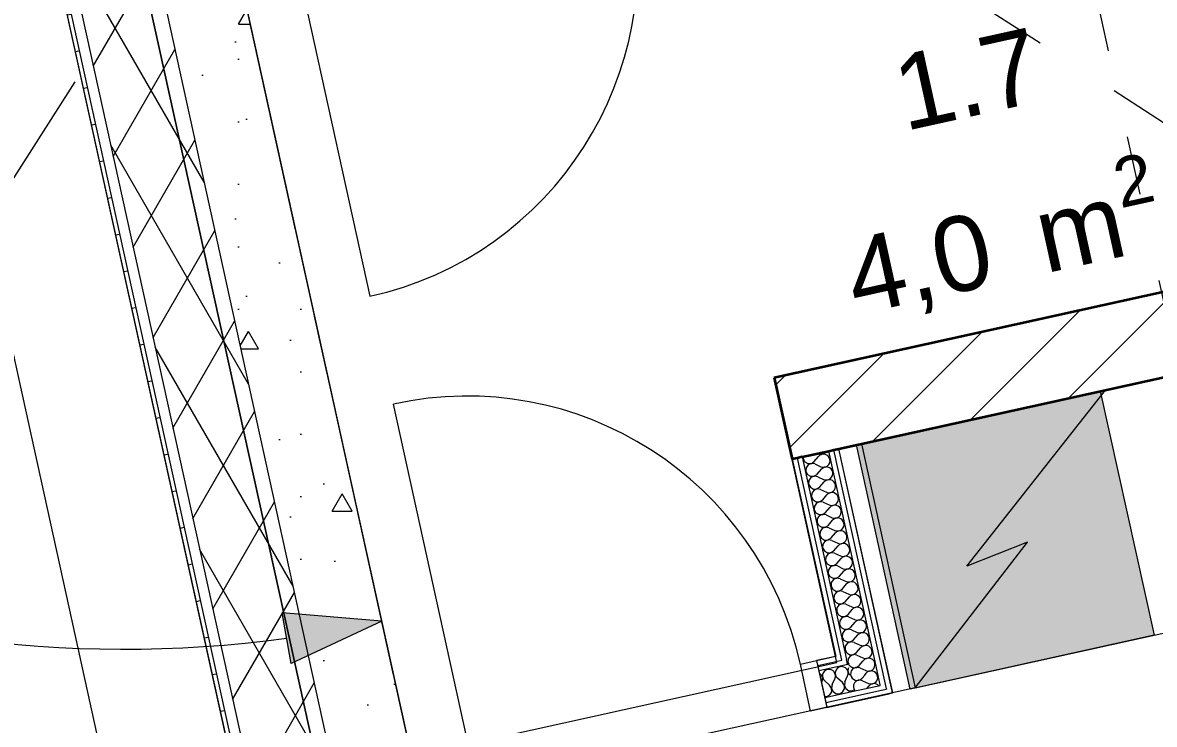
# Model space of a CAD drawing. Header units: millimetres. Extents: x 755110 to 820807, y -116979 to -66610.
# Drawn here: x 770107 to 772826, y -94821 to -93137 of the extents above; entities that cross this region are included whole.
import ezdxf

# ---------------------------------------------------------------- set-up
doc = ezdxf.new("R2010")
doc.units = ezdxf.units.MM
doc.header["$MEASUREMENT"] = 0
doc.linetypes.add('Double Dashed', pattern=[1093.611073, 529.166651, -211.666656, 141.111112, -211.666656])
for name, color, linetype, lineweight in [('New_2D Drafting - General_Pen_No__1', 7, 'Continuous', 13), ('New_2D Drafting - General_Pen_No__19', 255, 'Continuous', 0), ('New_ARCHICAD Doors_Pen_No__1', 7, 'Continuous', 13), ('New_ARCHICAD Zone Stamps_Pen_No__1', 7, 'Continuous', 13), ('New_Dimensioning - General_Pen_No__1', 7, 'Continuous', 13), ('New_INT zoned_Pen_No__19', 255, 'Continuous', 0), ('New_Interior - Furniture _Pen_No__101', 252, 'Continuous', 13), ('New_Structural - Bearing_Pen_No__1', 7, 'Continuous', 13), ('New_Structural - Bearing_Pen_No__101', 252, 'Continuous', 13), ('New_Structural - Bearing_Pen_No__19', 255, 'Continuous', 0), ('New_Structural - Bearing_Pen_No__27', 7, 'Continuous', 35)]:
    doc.layers.add(name, color=color, linetype=linetype, lineweight=lineweight)
doc.layers.add('New_Dimensioning - General', color=7, linetype='Continuous')
doc.layers.add('New_Structural - Bearing', color=7, linetype='Continuous')
doc.layers.add('New_Structural - Bearing_Pen_No__102', color=7, linetype='Continuous', lineweight=13, true_color=0xcccccc)
doc.layers.add('New_Structural - Grid_Pen_No__61', color=7, linetype='Continuous', lineweight=20, true_color=0x6a6a6a)
doc.styles.add('GENERATED_STYLE_1', font='')
doc.styles.get('GENERATED_STYLE_1').set_extended_font_data('Arial')
doc.dimstyles.new('GENERATED_STYLE__1', dxfattribs={"dimtxt": 200, "dimasz": 95, "dimexe": 0.18, "dimexo": 0.0625, "dimgap": 0, "dimtad": 1, "dimdec": 0, "dimzin": 0, "dimdsep": 46, "dimtxsty": 'GENERATED_STYLE_1', "dimblk": 'ARROWHEAD_2', "dimblk1": 'ARROWHEAD_2', "dimblk2": 'ARROWHEAD_2', "dimcen": 0.09, "dimse1": 1, "dimse2": 1, "dimclrd": 7, "dimclre": 7, "dimclrt": 7, "dimadec": 0, "dimazin": 0, "dimtfac": 1, "dimtdec": 4, "dimtmove": 0, "dimatfit": 3, "dimfxl": 0, "dimtolj": 1, "dimtzin": 0, "dimarcsym": 0})
doc.dimstyles.new('GENERATED_STYLE__3', dxfattribs={"dimtxt": 200, "dimasz": 228, "dimexe": 0.18, "dimexo": 40, "dimgap": 0, "dimtad": 1, "dimdec": 0, "dimzin": 0, "dimdsep": 46, "dimtxsty": 'GENERATED_STYLE_1', "dimblk": 'ARROWHEAD_5', "dimblk1": 'ARROWHEAD_5', "dimblk2": 'ARROWHEAD_5', "dimcen": 0.09, "dimclrd": 7, "dimclre": 7, "dimclrt": 7, "dimadec": 0, "dimazin": 0, "dimtfac": 1, "dimtdec": 4, "dimtmove": 0, "dimatfit": 3, "dimfxl": 0, "dimtolj": 1, "dimtzin": 0, "dimarcsym": 0})
pattern_1 = [(45, (0, 0), (-91.923878, 91.923878), [])]

# ---------------------------------------------------------------- blocks, each defined once
blk = doc.blocks.new('*X85')
at = {"layer": 'New_Structural - Bearing_Pen_No__1', "color": 7, "linetype": 'Continuous', "lineweight": 13}
for p, q in [((772123.7, -94710.3), (772130.1, -94702.8)), ((772125, -94716.4), (772139.3, -94722.9)), ((772135.8, -94734.6), (772140.6, -94729))]:
    blk.add_line(p, q, dxfattribs=at)
for centre, start, end in [((772105.1, -94669.5), 216.4753, 258.3647), ((772111.8, -94700.1), 118.7158, 319.2899), ((772118.5, -94730.7), 65.5501, 221.4063), ((772145.8, -94708.6), 245.5501, 314.3101), ((772152.5, -94739.2), 43.4442, 139.2899)]:
    blk.add_arc(centre, 15.7, start, end, dxfattribs=at)
blk = doc.blocks.new('*X86')
at = {"layer": 'New_Structural - Bearing_Pen_No__1', "color": 7, "linetype": 'Continuous', "lineweight": 13}
for p, q in [((772016.2, -94171.3), (772018, -94172.1)), ((772018, -94172.1), (772022.1, -94173.3)), ((772022.6, -94175.3), (772019.3, -94178.2)), ((772022.1, -94173.3), (772026.4, -94173.4)), ((772026.5, -94173.5), (772022.6, -94175.3)), ((772026.4, -94173.4), (772030.6, -94172.2)), ((772030.7, -94172.8), (772026.5, -94173.5)), ((772030.6, -94172.2), (772034.3, -94170)), ((772035, -94173.2), (772030.7, -94172.8)), ((772034.3, -94170), (772037.3, -94166.8)), ((772039, -94174.9), (772035, -94173.2)), ((772037.3, -94166.8), (772037.4, -94166.6)), ((772042.4, -94177.5), (772039, -94174.9)), ((772045, -94181), (772042.4, -94177.5)), ((771982.2, -94178.8), (771981.9, -94183.2)), ((771981.9, -94183.2), (771986, -94190.8)), ((771986, -94190.8), (771993.4, -94195.1)), ((771994.1, -94198.3), (771989.2, -94205.3)), ((771993.4, -94195.1), (772002, -94194.8)), ((772002, -94194.9), (771994.1, -94198.3)), ((772002, -94194.8), (772009.1, -94190.1)), ((772010.5, -94196.2), (772002, -94194.9)), ((772009.1, -94190.1), (772019.3, -94178.2)), ((772010.5, -94196.2), (772024.7, -94202.7)), ((772024.7, -94202.7), (772028.9, -94203.9)), ((772028.9, -94203.9), (772033.2, -94204)), ((772033.2, -94204.1), (772029.3, -94205.9)), ((772033.2, -94204), (772037.4, -94202.8)), ((772037.5, -94203.4), (772033.2, -94204.1)), ((772037.4, -94202.8), (772041.1, -94200.6)), ((772041.8, -94203.8), (772037.5, -94203.4)), ((772041.1, -94200.6), (772044, -94197.4)), ((772045.8, -94205.5), (772041.8, -94203.8)), ((772044, -94197.4), (772046, -94193.6)), ((772046.5, -94185.1), (772045, -94181)), ((772046, -94193.6), (772046.8, -94189.4)), ((772046.8, -94189.4), (772046.5, -94185.1)), ((771989.2, -94205.3), (771988.7, -94213.8)), ((771988.7, -94213.8), (771992.7, -94221.4)), ((771992.7, -94221.4), (772000.1, -94225.7)), ((772000.9, -94228.9), (771995.9, -94235.9)), ((772000.1, -94225.7), (772008.7, -94225.4)), ((772008.7, -94225.5), (772000.9, -94228.9)), ((772008.7, -94225.4), (772015.8, -94220.7)), ((772017.2, -94226.8), (772008.7, -94225.5)), ((772015.8, -94220.7), (772026.1, -94208.8)), ((772017.2, -94226.8), (772031.5, -94233.3)), ((772029.3, -94205.9), (772026.1, -94208.8)), ((772044.1, -94233.4), (772047.8, -94231.2)), ((772049.2, -94208.1), (772045.8, -94205.5)), ((772047.8, -94231.2), (772050.7, -94228)), ((772051.7, -94211.6), (772049.2, -94208.1)), ((772050.7, -94228), (772052.7, -94224.2)), ((772053.2, -94215.7), (772051.7, -94211.6)), ((772052.7, -94224.2), (772053.6, -94220)), ((772053.6, -94220), (772053.2, -94215.7)), ((771995.9, -94235.9), (771995.4, -94244.4)), ((771995.4, -94244.4), (771999.5, -94252)), ((771999.5, -94252), (772006.9, -94256.3)), ((772007.6, -94259.5), (772002.7, -94266.5)), ((772006.9, -94256.3), (772015.4, -94256)), ((772015.5, -94256.1), (772007.6, -94259.5)), ((772015.4, -94256), (772022.6, -94251.3)), ((772023.9, -94257.4), (772015.5, -94256.1)), ((772022.6, -94251.3), (772032.8, -94239.4)), ((772023.9, -94257.4), (772038.2, -94263.9)), ((772031.5, -94233.3), (772035.6, -94234.5)), ((772036, -94236.5), (772032.8, -94239.4)), ((772035.6, -94234.5), (772039.9, -94234.6)), ((772039.9, -94234.7), (772036, -94236.5)), ((772039.9, -94234.6), (772044.1, -94233.4)), ((772044.2, -94234), (772039.9, -94234.7)), ((772048.5, -94234.4), (772044.2, -94234)), ((772052.5, -94236.1), (772048.5, -94234.4)), ((772055.9, -94238.7), (772052.5, -94236.1)), ((772054.5, -94261.8), (772057.5, -94258.6)), ((772058.5, -94242.2), (772055.9, -94238.7)), ((772057.5, -94258.6), (772059.5, -94254.8)), ((772060, -94246.3), (772058.5, -94242.2)), ((772059.5, -94254.8), (772060.3, -94250.6)), ((772060.3, -94250.6), (772060, -94246.3)), ((772002.7, -94266.5), (772002.1, -94275)), ((772002.1, -94275), (772006.2, -94282.6)), ((772006.2, -94282.6), (772013.6, -94286.9)), ((772013.6, -94286.9), (772022.2, -94286.6)), ((772022.2, -94286.7), (772014.3, -94290.1)), ((772022.2, -94286.6), (772029.3, -94281.9)), ((772030.7, -94288), (772022.2, -94286.7)), ((772029.3, -94281.9), (772039.5, -94270)), ((772038.2, -94263.9), (772042.3, -94265.1)), ((772042.8, -94267.1), (772039.5, -94270)), ((772042.3, -94265.1), (772046.7, -94265.2)), ((772046.7, -94265.3), (772042.8, -94267.1)), ((772046.7, -94265.2), (772050.8, -94264)), ((772050.9, -94264.6), (772046.7, -94265.3)), ((772050.8, -94264), (772054.5, -94261.8)), ((772055.2, -94265), (772050.9, -94264.6)), ((772059.3, -94266.7), (772055.2, -94265)), ((772062.7, -94269.3), (772059.3, -94266.7)), ((772065.2, -94272.8), (772062.7, -94269.3)), ((772064.2, -94289.2), (772066.2, -94285.4)), ((772066.7, -94276.9), (772065.2, -94272.8)), ((772066.2, -94285.4), (772067.1, -94281.2)), ((772067.1, -94281.2), (772066.7, -94276.9)), ((772009.4, -94297.1), (772008.9, -94305.6)), ((772008.9, -94305.6), (772012.9, -94313.2)), ((772014.3, -94290.1), (772009.4, -94297.1)), ((772012.9, -94313.2), (772020.4, -94317.5)), ((772028.9, -94317.2), (772036.1, -94312.5)), ((772030.7, -94288), (772044.9, -94294.5)), ((772036.1, -94312.5), (772046.3, -94300.6)), ((772044.9, -94294.5), (772049.1, -94295.7)), ((772049.5, -94297.7), (772046.3, -94300.6)), ((772049.1, -94295.7), (772053.4, -94295.8)), ((772053.4, -94295.9), (772049.5, -94297.7)), ((772053.4, -94295.8), (772057.6, -94294.6)), ((772057.7, -94295.2), (772053.4, -94295.9)), ((772057.6, -94294.6), (772061.3, -94292.4)), ((772062, -94295.6), (772057.7, -94295.2)), ((772061.3, -94292.4), (772064.2, -94289.2)), ((772066, -94297.3), (772062, -94295.6)), ((772069.4, -94299.9), (772066, -94297.3)), ((772072, -94303.4), (772069.4, -94299.9)), ((772073.5, -94307.5), (772072, -94303.4)), ((772072.9, -94316), (772073.8, -94311.8)), ((772073.8, -94311.8), (772073.5, -94307.5)), ((772016.1, -94327.7), (772015.6, -94336.2)), ((772015.6, -94336.2), (772019.7, -94343.8)), ((772021.1, -94320.7), (772016.1, -94327.7)), ((772020.4, -94317.5), (772028.9, -94317.2)), ((772028.9, -94317.3), (772021.1, -94320.7)), ((772037.4, -94318.6), (772028.9, -94317.3)), ((772037.4, -94318.6), (772051.7, -94325.1)), ((772042.8, -94343.1), (772053, -94331.2)), ((772051.7, -94325.1), (772055.8, -94326.3)), ((772056.3, -94328.3), (772053, -94331.2)), ((772055.8, -94326.3), (772060.1, -94326.4)), ((772060.2, -94326.5), (772056.3, -94328.3)), ((772060.1, -94326.4), (772064.3, -94325.2)), ((772064.4, -94325.8), (772060.2, -94326.5)), ((772064.3, -94325.2), (772068, -94323)), ((772068.7, -94326.2), (772064.4, -94325.8)), ((772068, -94323), (772071, -94319.8)), ((772072.7, -94327.9), (772068.7, -94326.2)), ((772071, -94319.8), (772072.9, -94316)), ((772076.1, -94330.5), (772072.7, -94327.9)), ((772078.7, -94334), (772076.1, -94330.5)), ((772080.2, -94338.1), (772078.7, -94334)), ((772080.5, -94342.4), (772080.2, -94338.1)), ((772019.7, -94343.8), (772027.1, -94348.1)), ((772022.9, -94358.3), (772022.4, -94366.8)), ((772022.4, -94366.8), (772026.4, -94374.4)), ((772027.8, -94351.3), (772022.9, -94358.3)), ((772027.1, -94348.1), (772035.7, -94347.8)), ((772035.7, -94347.9), (772027.8, -94351.3)), ((772035.7, -94347.8), (772042.8, -94343.1)), ((772044.2, -94349.2), (772035.7, -94347.9)), ((772044.2, -94349.2), (772058.4, -94355.7)), ((772049.5, -94373.7), (772059.8, -94361.8)), ((772058.4, -94355.7), (772062.6, -94356.9)), ((772063, -94358.9), (772059.8, -94361.8)), ((772062.6, -94356.9), (772066.9, -94357)), ((772066.9, -94357.1), (772063, -94358.9)), ((772066.9, -94357), (772071, -94355.8)), ((772071.2, -94356.4), (772066.9, -94357.1)), ((772071, -94355.8), (772074.8, -94353.6)), ((772075.5, -94356.8), (772071.2, -94356.4)), ((772074.8, -94353.6), (772077.7, -94350.4)), ((772079.5, -94358.5), (772075.5, -94356.8)), ((772077.7, -94350.4), (772079.7, -94346.6)), ((772082.9, -94361.1), (772079.5, -94358.5)), ((772079.7, -94346.6), (772080.5, -94342.4)), ((772085.4, -94364.6), (772082.9, -94361.1)), ((772086.9, -94368.7), (772085.4, -94364.6)), ((772026.4, -94374.4), (772033.8, -94378.7)), ((772029.6, -94388.9), (772029.1, -94397.4)), ((772034.5, -94381.9), (772029.6, -94388.9)), ((772033.8, -94378.7), (772042.4, -94378.4)), ((772042.4, -94378.5), (772034.5, -94381.9)), ((772042.4, -94378.4), (772049.5, -94373.7)), ((772050.9, -94379.8), (772042.4, -94378.5)), ((772050.9, -94379.8), (772065.2, -94386.3)), ((772056.3, -94404.3), (772066.5, -94392.4)), ((772065.2, -94386.3), (772069.3, -94387.5)), ((772069.7, -94389.5), (772066.5, -94392.4)), ((772069.3, -94387.5), (772073.6, -94387.6)), ((772073.6, -94387.7), (772069.7, -94389.5)), ((772073.6, -94387.6), (772077.8, -94386.4)), ((772077.9, -94387), (772073.6, -94387.7)), ((772077.8, -94386.4), (772081.5, -94384.2)), ((772082.2, -94387.4), (772077.9, -94387)), ((772081.5, -94384.2), (772084.4, -94381)), ((772086.2, -94389.1), (772082.2, -94387.4)), ((772084.4, -94381), (772086.4, -94377.2)), ((772089.6, -94391.7), (772086.2, -94389.1)), ((772086.4, -94377.2), (772087.3, -94373)), ((772087.3, -94373), (772086.9, -94368.7)), ((772092.2, -94395.2), (772089.6, -94391.7)), ((772093.7, -94399.3), (772092.2, -94395.2)), ((772029.1, -94397.4), (772033.2, -94405)), ((772033.2, -94405), (772040.6, -94409.3)), ((772036.4, -94419.5), (772035.8, -94428)), ((772041.3, -94412.5), (772036.4, -94419.5)), ((772040.6, -94409.3), (772049.1, -94409)), ((772049.2, -94409.1), (772041.3, -94412.5)), ((772049.1, -94409), (772056.3, -94404.3)), ((772057.6, -94410.4), (772049.2, -94409.1)), ((772057.6, -94410.4), (772071.9, -94416.9)), ((772071.9, -94416.9), (772076, -94418.1)), ((772076.5, -94420.1), (772073.2, -94423)), ((772076, -94418.1), (772080.4, -94418.2)), ((772080.4, -94418.3), (772076.5, -94420.1)), ((772080.4, -94418.2), (772084.5, -94417)), ((772084.6, -94417.6), (772080.4, -94418.3)), ((772084.5, -94417), (772088.2, -94414.8)), ((772088.9, -94418), (772084.6, -94417.6)), ((772088.2, -94414.8), (772091.2, -94411.6)), ((772092.9, -94419.7), (772088.9, -94418)), ((772091.2, -94411.6), (772093.2, -94407.8)), ((772096.4, -94422.3), (772092.9, -94419.7)), ((772093.2, -94407.8), (772094, -94403.6)), ((772094, -94403.6), (772093.7, -94399.3)), ((772098.9, -94425.8), (772096.4, -94422.3)), ((772035.8, -94428), (772039.9, -94435.6)), ((772039.9, -94435.6), (772047.3, -94439.9)), ((772048, -94443.1), (772043.1, -94450.1)), ((772047.3, -94439.9), (772055.9, -94439.6)), ((772055.9, -94439.7), (772048, -94443.1)), ((772055.9, -94439.6), (772063, -94434.9)), ((772064.4, -94441), (772055.9, -94439.7)), ((772063, -94434.9), (772073.2, -94423)), ((772064.4, -94441), (772078.6, -94447.5)), ((772078.6, -94447.5), (772082.8, -94448.7)), ((772082.8, -94448.7), (772087.1, -94448.8)), ((772087.1, -94448.9), (772083.2, -94450.7)), ((772087.1, -94448.8), (772091.3, -94447.6)), ((772091.4, -94448.2), (772087.1, -94448.9)), ((772091.3, -94447.6), (772095, -94445.4)), ((772095.7, -94448.6), (772091.4, -94448.2)), ((772095, -94445.4), (772097.9, -94442.2)), ((772099.7, -94450.3), (772095.7, -94448.6)), ((772097.9, -94442.2), (772099.9, -94438.4)), ((772100.4, -94429.9), (772098.9, -94425.8)), ((772099.9, -94438.4), (772100.8, -94434.2)), ((772100.8, -94434.2), (772100.4, -94429.9)), ((772043.1, -94450.1), (772042.6, -94458.6)), ((772042.6, -94458.6), (772046.6, -94466.2)), ((772046.6, -94466.2), (772054.1, -94470.5)), ((772054.8, -94473.7), (772049.8, -94480.7)), ((772054.1, -94470.5), (772062.6, -94470.2)), ((772062.6, -94470.3), (772054.8, -94473.7)), ((772062.6, -94470.2), (772069.8, -94465.5)), ((772071.1, -94471.6), (772062.6, -94470.3)), ((772069.8, -94465.5), (772080, -94453.6)), ((772071.1, -94471.6), (772085.4, -94478.1)), ((772083.2, -94450.7), (772080, -94453.6)), ((772098, -94478.2), (772101.7, -94476)), ((772103.1, -94452.9), (772099.7, -94450.3)), ((772101.7, -94476), (772104.7, -94472.8)), ((772105.6, -94456.4), (772103.1, -94452.9)), ((772104.7, -94472.8), (772106.6, -94469)), ((772107.2, -94460.5), (772105.6, -94456.4)), ((772106.6, -94469), (772107.5, -94464.8)), ((772107.5, -94464.8), (772107.2, -94460.5)), ((772049.8, -94480.7), (772049.3, -94489.2)), ((772049.3, -94489.2), (772053.4, -94496.8)), ((772053.4, -94496.8), (772060.8, -94501.1)), ((772061.5, -94504.3), (772056.6, -94511.3)), ((772060.8, -94501.1), (772069.4, -94500.8)), ((772069.4, -94500.9), (772061.5, -94504.3)), ((772069.4, -94500.8), (772076.5, -94496.1)), ((772077.8, -94502.2), (772069.4, -94500.9)), ((772076.5, -94496.1), (772086.7, -94484.2)), ((772077.8, -94502.2), (772092.1, -94508.7)), ((772085.4, -94478.1), (772089.5, -94479.3)), ((772090, -94481.3), (772086.7, -94484.2)), ((772089.5, -94479.3), (772093.8, -94479.4)), ((772093.9, -94479.5), (772090, -94481.3)), ((772093.8, -94479.4), (772098, -94478.2)), ((772098.1, -94478.8), (772093.9, -94479.5)), ((772102.4, -94479.2), (772098.1, -94478.8)), ((772106.4, -94480.9), (772102.4, -94479.2)), ((772109.8, -94483.5), (772106.4, -94480.9)), ((772108.4, -94506.6), (772111.4, -94503.4)), ((772112.4, -94487), (772109.8, -94483.5)), ((772111.4, -94503.4), (772113.4, -94499.6)), ((772113.9, -94491.1), (772112.4, -94487)), ((772113.4, -94499.6), (772114.2, -94495.4)), ((772114.2, -94495.4), (772113.9, -94491.1)), ((772056.6, -94511.3), (772056.1, -94519.8)), ((772056.1, -94519.8), (772060.1, -94527.4)), ((772060.1, -94527.4), (772067.5, -94531.7)), ((772067.5, -94531.7), (772076.1, -94531.4)), ((772076.1, -94531.4), (772083.2, -94526.7)), ((772083.2, -94526.7), (772093.5, -94514.8)), ((772092.1, -94508.7), (772096.3, -94509.9)), ((772096.7, -94511.9), (772093.5, -94514.8)), ((772096.3, -94509.9), (772100.6, -94510)), ((772100.6, -94510.1), (772096.7, -94511.9)), ((772100.6, -94510), (772104.7, -94508.8)), ((772104.9, -94509.4), (772100.6, -94510.1)), ((772104.7, -94508.8), (772108.4, -94506.6)), ((772109.2, -94509.8), (772104.9, -94509.4)), ((772113.2, -94511.5), (772109.2, -94509.8)), ((772116.6, -94514.1), (772113.2, -94511.5)), ((772119.1, -94517.6), (772116.6, -94514.1)), ((772118.1, -94534), (772120.1, -94530.2)), ((772120.6, -94521.7), (772119.1, -94517.6)), ((772120.1, -94530.2), (772121, -94526)), ((772121, -94526), (772120.6, -94521.7)), ((772063.3, -94541.9), (772062.8, -94550.4)), ((772062.8, -94550.4), (772066.9, -94558)), ((772068.2, -94534.9), (772063.3, -94541.9)), ((772066.9, -94558), (772074.3, -94562.3)), ((772076.1, -94531.5), (772068.2, -94534.9)), ((772084.6, -94532.8), (772076.1, -94531.5)), ((772082.8, -94562), (772090, -94557.3)), ((772084.6, -94532.8), (772098.8, -94539.3)), ((772090, -94557.3), (772100.2, -94545.4)), ((772098.8, -94539.3), (772103, -94540.5)), ((772103.4, -94542.5), (772100.2, -94545.4)), ((772103, -94540.5), (772107.3, -94540.6)), ((772107.3, -94540.7), (772103.4, -94542.5)), ((772107.3, -94540.6), (772111.5, -94539.4)), ((772111.6, -94540), (772107.3, -94540.7)), ((772111.5, -94539.4), (772115.2, -94537.2)), ((772115.9, -94540.4), (772111.6, -94540)), ((772115.2, -94537.2), (772118.1, -94534)), ((772119.9, -94542.1), (772115.9, -94540.4)), ((772123.3, -94544.7), (772119.9, -94542.1)), ((772125.9, -94548.2), (772123.3, -94544.7)), ((772127.4, -94552.3), (772125.9, -94548.2)), ((772126.9, -94560.8), (772127.7, -94556.6)), ((772127.7, -94556.6), (772127.4, -94552.3)), ((772070.1, -94572.5), (772069.5, -94581)), ((772069.5, -94581), (772073.6, -94588.6)), ((772075, -94565.5), (772070.1, -94572.5)), ((772074.3, -94562.3), (772082.8, -94562)), ((772082.9, -94562.1), (772075, -94565.5)), ((772091.3, -94563.4), (772082.9, -94562.1)), ((772091.3, -94563.4), (772105.6, -94569.9)), ((772096.7, -94587.9), (772106.9, -94576)), ((772105.6, -94569.9), (772109.7, -94571.1)), ((772110.2, -94573.1), (772106.9, -94576)), ((772109.7, -94571.1), (772114.1, -94571.2)), ((772114.1, -94571.3), (772110.2, -94573.1)), ((772114.1, -94571.2), (772118.2, -94570)), ((772118.3, -94570.6), (772114.1, -94571.3)), ((772118.2, -94570), (772121.9, -94567.8)), ((772122.6, -94571), (772118.3, -94570.6)), ((772121.9, -94567.8), (772124.9, -94564.6)), ((772126.6, -94572.7), (772122.6, -94571)), ((772124.9, -94564.6), (772126.9, -94560.8)), ((772130.1, -94575.3), (772126.6, -94572.7)), ((772132.6, -94578.8), (772130.1, -94575.3)), ((772134.1, -94582.9), (772132.6, -94578.8)), ((772134.4, -94587.2), (772134.1, -94582.9)), ((772073.6, -94588.6), (772081, -94592.9)), ((772076.8, -94603.1), (772076.3, -94611.6)), ((772076.3, -94611.6), (772080.3, -94619.2)), ((772081.7, -94596.1), (772076.8, -94603.1)), ((772081, -94592.9), (772089.6, -94592.6)), ((772089.6, -94592.7), (772081.7, -94596.1)), ((772089.6, -94592.6), (772096.7, -94587.9)), ((772098.1, -94594), (772089.6, -94592.7)), ((772098.1, -94594), (772112.3, -94600.5)), ((772103.5, -94618.5), (772113.7, -94606.6)), ((772112.3, -94600.5), (772116.5, -94601.7)), ((772116.9, -94603.7), (772113.7, -94606.6)), ((772116.5, -94601.7), (772120.8, -94601.8)), ((772120.8, -94601.9), (772116.9, -94603.7)), ((772120.8, -94601.8), (772125, -94600.6)), ((772125.1, -94601.2), (772120.8, -94601.9)), ((772125, -94600.6), (772128.7, -94598.4)), ((772129.4, -94601.6), (772125.1, -94601.2)), ((772128.7, -94598.4), (772131.6, -94595.2)), ((772133.4, -94603.3), (772129.4, -94601.6)), ((772131.6, -94595.2), (772133.6, -94591.4)), ((772136.8, -94605.9), (772133.4, -94603.3)), ((772133.6, -94591.4), (772134.4, -94587.2)), ((772139.3, -94609.4), (772136.8, -94605.9)), ((772140.8, -94613.5), (772139.3, -94609.4)), ((772080.3, -94619.2), (772087.7, -94623.5)), ((772083.5, -94633.7), (772083, -94642.2)), ((772088.5, -94626.7), (772083.5, -94633.7)), ((772087.7, -94623.5), (772096.3, -94623.2)), ((772096.3, -94623.3), (772088.5, -94626.7)), ((772096.3, -94623.2), (772103.5, -94618.5)), ((772104.8, -94624.6), (772096.3, -94623.3)), ((772104.8, -94624.6), (772119.1, -94631.1)), ((772110.2, -94649.1), (772120.4, -94637.2)), ((772119.1, -94631.1), (772123.2, -94632.3)), ((772123.7, -94634.3), (772120.4, -94637.2)), ((772123.2, -94632.3), (772127.5, -94632.4)), ((772127.6, -94632.5), (772123.7, -94634.3)), ((772127.5, -94632.4), (772131.7, -94631.2)), ((772131.8, -94631.8), (772127.6, -94632.5)), ((772131.7, -94631.2), (772135.4, -94629)), ((772136.1, -94632.2), (772131.8, -94631.8)), ((772135.4, -94629), (772138.4, -94625.8)), ((772140.1, -94633.9), (772136.1, -94632.2)), ((772138.4, -94625.8), (772140.3, -94622)), ((772143.5, -94636.5), (772140.1, -94633.9)), ((772140.3, -94622), (772141.2, -94617.8)), ((772141.2, -94617.8), (772140.8, -94613.5)), ((772146.1, -94640), (772143.5, -94636.5)), ((772147.6, -94644.1), (772146.1, -94640)), ((772083, -94642.2), (772087.1, -94649.8)), ((772087.1, -94649.8), (772094.5, -94654.1)), ((772090.3, -94664.3), (772089.8, -94672.8)), ((772095.2, -94657.3), (772090.3, -94664.3)), ((772094.5, -94654.1), (772103, -94653.8)), ((772103.1, -94653.9), (772095.2, -94657.3)), ((772103, -94653.8), (772110.2, -94649.1)), ((772111.5, -94655.2), (772103.1, -94653.9)), ((772111.5, -94655.2), (772125.8, -94661.7)), ((772125.8, -94661.7), (772129.9, -94662.9)), ((772130.4, -94664.9), (772127.2, -94667.8)), ((772129.9, -94662.9), (772134.3, -94663)), ((772134.3, -94663.1), (772130.4, -94664.9)), ((772134.3, -94663), (772138.4, -94661.8)), ((772138.6, -94662.4), (772134.3, -94663.1)), ((772138.4, -94661.8), (772142.1, -94659.6)), ((772142.9, -94662.8), (772138.6, -94662.4)), ((772142.1, -94659.6), (772145.1, -94656.4)), ((772146.9, -94664.5), (772142.9, -94662.8)), ((772145.1, -94656.4), (772147.1, -94652.6)), ((772147.2, -94664.7), (772146.9, -94664.5)), ((772147.1, -94652.6), (772147.9, -94648.4)), ((772147.9, -94648.4), (772147.6, -94644.1)), ((772089.8, -94672.8), (772092, -94676.9)), ((772125.7, -94669.5), (772127.2, -94667.8))]:
    blk.add_line(p, q, dxfattribs=at)
blk = doc.blocks.new('*X87')
at = {"layer": 'New_Structural - Bearing_Pen_No__1', "color": 7, "linetype": 'Continuous', "lineweight": 13}
for p, q in [((772116.9, -94679.7), (772125.7, -94669.5)), ((772118.3, -94685.8), (772132.5, -94692.3)), ((772130.1, -94702.8), (772133.9, -94698.4))]:
    blk.add_line(p, q, dxfattribs=at)
for centre, start, end in [((772139, -94678), 12.42, 58.096), ((772105.1, -94669.5), 208.955, 216.4753), ((772105.1, -94669.5), 258.3647, 319.2899), ((772111.8, -94700.1), 65.5501, 118.7158), ((772139, -94678), 245.5501, 12.42), ((772145.8, -94708.6), 12.42, 139.2899), ((772145.8, -94708.6), 314.3101, 12.42)]:
    blk.add_arc(centre, 15.7, start, end, dxfattribs=at)
blk = doc.blocks.new('*X89')
at = {"layer": 'New_Structural - Bearing_Pen_No__1', "color": 7, "linetype": 'Continuous', "lineweight": 13}
for p, q in [((772033.3, -94693.8), (772030.6, -94697.2)), ((772036.8, -94691.3), (772033.3, -94693.8)), ((772040.8, -94689.8), (772036.8, -94691.3)), ((772045.1, -94689.4), (772040.8, -94689.8)), ((772049.4, -94690.3), (772045.1, -94689.4)), ((772053.2, -94692.3), (772049.4, -94690.3)), ((772056.4, -94695.2), (772053.2, -94692.3)), ((772059.6, -94694.5), (772059.1, -94698.8)), ((772061.2, -94690.5), (772059.6, -94694.5)), ((772063.9, -94687.1), (772061.2, -94690.5)), ((772067.4, -94684.5), (772063.9, -94687.1)), ((772071.4, -94683), (772067.4, -94684.5)), ((772075.7, -94682.7), (772071.4, -94683)), ((772080, -94683.6), (772075.7, -94682.7)), ((772083.8, -94685.5), (772080, -94683.6)), ((772087, -94688.5), (772083.8, -94685.5)), ((772089.2, -94692.2), (772087, -94688.5)), ((772090.3, -94696.4), (772089.2, -94692.2)), ((772090.2, -94687.8), (772089.7, -94692.1)), ((772089.7, -94692.1), (772090.5, -94696.3)), ((772091, -94685.8), (772090.2, -94687.8)), ((772022.6, -94699), (772021.2, -94698.3)), ((772025.8, -94702), (772022.6, -94699)), ((772028, -94705.7), (772025.8, -94702)), ((772026.3, -94721.6), (772027.9, -94718.3)), ((772027.9, -94718.3), (772029.1, -94714.2)), ((772029.1, -94709.8), (772028, -94705.7)), ((772029, -94701.3), (772028.5, -94705.5)), ((772028.5, -94705.5), (772029.3, -94709.8)), ((772030.6, -94697.2), (772029, -94701.3)), ((772029.1, -94714.2), (772029.1, -94709.8)), ((772029.3, -94709.8), (772031.1, -94713.7)), ((772031.1, -94713.7), (772034, -94717)), ((772045.8, -94727.2), (772034, -94717)), ((772052, -94725.8), (772058.5, -94711.6)), ((772058.6, -94698.9), (772056.4, -94695.2)), ((772058.5, -94711.6), (772059.7, -94707.4)), ((772059.7, -94703.1), (772058.6, -94698.9)), ((772059.1, -94698.8), (772059.9, -94703.1)), ((772059.7, -94707.4), (772059.7, -94703.1)), ((772059.9, -94703.1), (772061.7, -94707)), ((772061.7, -94707), (772064.6, -94710.2)), ((772076.4, -94720.4), (772064.6, -94710.2)), ((772081.2, -94727.6), (772076.4, -94720.4)), ((772082.6, -94719.1), (772081.3, -94727.6)), ((772082.6, -94719.1), (772089.1, -94704.8)), ((772089.1, -94704.8), (772090.3, -94700.7)), ((772090.3, -94700.7), (772090.3, -94696.4)), ((772090.5, -94696.3), (772092.3, -94700.2)), ((772092.3, -94700.2), (772094.8, -94703.1)), ((772050.6, -94734.3), (772045.8, -94727.2)), ((772046.5, -94750.3), (772050.8, -94742.9)), ((772050.8, -94742.9), (772050.6, -94734.3)), ((772052, -94725.8), (772050.7, -94734.3)), ((772050.7, -94734.3), (772054.1, -94742.2)), ((772054.1, -94742.2), (772061.1, -94747.1)), ((772061.1, -94747.1), (772069.6, -94747.6)), ((772069.6, -94747.6), (772077.1, -94743.6)), ((772077.1, -94743.6), (772081.4, -94736.1)), ((772081.4, -94736.1), (772081.2, -94727.6)), ((772081.3, -94727.6), (772084.7, -94735.4)), ((772084.7, -94735.4), (772091.7, -94740.4)), ((772091.7, -94740.4), (772100.2, -94740.9)), ((772100.2, -94740.9), (772102.8, -94739.5)), ((772033.5, -94754), (772039, -94754.3)), ((772039, -94754.3), (772046.5, -94750.3))]:
    blk.add_line(p, q, dxfattribs=at)
blk = doc.blocks.new('*D153')
at = {"layer": 'New_Dimensioning - General_Pen_No__1', "color": 7, "linetype": 'Continuous', "lineweight": 13}
for p, q in [((780487.2, -98283.9), (783351.9, -93825)), ((780454.2, -98219.7), (780520.3, -98348)), ((780566.1, -98334.5), (780408.4, -98233.2)), ((780228.9, -98686), (780487.2, -98283.9)), ((780307.7, -98736.7), (780150, -98635.4)), ((780195.8, -98621.9), (780261.9, -98750.2)), ((780195.8, -98737.5), (780228.9, -98686))]:
    blk.add_line(p, q, dxfattribs=at)
at = {"layer": 'New_Dimensioning - General_Pen_No__1', "color": 7, "lineweight": 13, "insert": (779929.6, -99077.9), "char_height": 200, "attachment_point": 7, "rotation": 57.2802, "style": 'GENERATED_STYLE_1'}
blk.add_mtext('\\A1;{\\pql;\\fArial|b0|i0|c0|p34;478}', dxfattribs=at)
blk = doc.blocks.new('ARROWHEAD_2')
at = {"color": 0, "linetype": 'Continuous', "lineweight": 0}
for p, q in [((-0.378, -0.655), (0.378, 0.655)), ((0, 0), (-1, 0))]:
    blk.add_line(p, q, dxfattribs=at)
blk = doc.blocks.new('*D154')
at = {"layer": 'New_Dimensioning - General_Pen_No__1', "color": 7, "linetype": 'Continuous', "lineweight": 13}
for p, q in [((783318.8, -93760.9), (783385, -93889.2)), ((780487.2, -98283.9), (783351.9, -93825)), ((780454.2, -98219.7), (780520.3, -98348))]:
    blk.add_line(p, q, dxfattribs=at)
at = {"layer": 'New_Dimensioning - General_Pen_No__1', "color": 7, "lineweight": 13, "char_height": 200, "attachment_point": 7, "rotation": 57.2802, "style": 'GENERATED_STYLE_1'}
for s, insert in [('\\A1;{\\pql;\\fArial|b0|i0|c0|p34;478}', (783052.6, -94216.9)), ('\\A1;{\\pql;\\fArial|b0|i0|c0|p34;5\xa0300}', (781701.1, -96320.5))]:
    blk.add_mtext(s, dxfattribs=dict(at, insert=insert))
blk = doc.blocks.new('*D155')
at = {"layer": 'New_Dimensioning - General_Pen_No__1', "color": 7, "linetype": 'Continuous', "lineweight": 13}
for p, q in [((783643.4, -93487.1), (783577.2, -93358.8)), ((783689.2, -93473.6), (783531.4, -93372.2)), ((783610.3, -93422.9), (783643.3, -93371.5)), ((783351.9, -93825), (783610.3, -93422.9)), ((783318.8, -93760.9), (783385, -93889.2)), ((783430.8, -93875.7), (783273, -93774.4)), ((780487.2, -98283.9), (783351.9, -93825))]:
    blk.add_line(p, q, dxfattribs=at)
blk = doc.blocks.new('*D188')
at = {"layer": 'New_Dimensioning - General_Pen_No__1', "color": 7, "linetype": 'Continuous', "lineweight": 13}
for p, q in [((764058.4, -96383.5), (764196, -96427.1)), ((764152, -96517.6), (764127.2, -96405.3)), ((764243.5, -96497.4), (764060.4, -96537.8)), ((764083.2, -96495.8), (764220.8, -96539.4)), ((766261.9, -106098), (764152, -96517.6))]:
    blk.add_line(p, q, dxfattribs=at)
blk = doc.blocks.new('*D189')
at = {"layer": 'New_Dimensioning - General_Pen_No__1', "color": 7, "linetype": 'Continuous', "lineweight": 13}
for p, q in [((763648.7, -94523.1), (763786.3, -94566.7)), ((764127.2, -96405.3), (763717.5, -94544.9)), ((764218.8, -96385.1), (764035.7, -96425.4)), ((764058.4, -96383.5), (764196, -96427.1)), ((764152, -96517.6), (764127.2, -96405.3))]:
    blk.add_line(p, q, dxfattribs=at)
at = {"layer": 'New_Dimensioning - General_Pen_No__1', "color": 7, "lineweight": 13, "insert": (763956.9, -95817.6), "char_height": 200, "attachment_point": 7, "rotation": 102.42, "style": 'GENERATED_STYLE_1'}
blk.add_mtext('\\A1;{\\pql;\\fArial|b0|i0|c0|p34;1\xa0905}', dxfattribs=at)
blk = doc.blocks.new('*D190')
at = {"layer": 'New_Dimensioning - General_Pen_No__1', "color": 7, "linetype": 'Continuous', "lineweight": 13}
for p, q in [((763692.8, -94432.6), (763679.6, -94372.9)), ((763784.3, -94412.4), (763601.2, -94452.7)), ((763761.6, -94454.4), (763624, -94410.8)), ((763717.5, -94544.9), (763692.8, -94432.6)), ((763809.1, -94524.7), (763626, -94565)), ((763648.7, -94523.1), (763786.3, -94566.7)), ((764127.2, -96405.3), (763717.5, -94544.9))]:
    blk.add_line(p, q, dxfattribs=at)
at = {"layer": 'New_Dimensioning - General_Pen_No__1', "color": 7, "lineweight": 13, "insert": (763646, -94405.9), "char_height": 200, "attachment_point": 7, "rotation": 102.42, "style": 'GENERATED_STYLE_1'}
blk.add_mtext('\\A1;{\\pql;\\fArial|b0|i0|c0|p34;115}', dxfattribs=at)
blk = doc.blocks.new('*D203')
at = {"layer": 'New_Dimensioning - General_Pen_No__1', "color": 7, "linetype": 'Continuous', "lineweight": 13}
for p, q in [((762448.9, -94363.8), (762435.7, -94304.1)), ((762540.4, -94343.6), (762357.3, -94384)), ((762517.7, -94385.6), (762380.1, -94342)), ((765181.4, -106771.2), (762448.9, -94363.8)), ((765272.9, -106751), (765089.8, -106791.3)), ((765112.6, -106749.4), (765250.2, -106793)), ((766481.1, -112672.7), (765181.4, -106771.2))]:
    blk.add_line(p, q, dxfattribs=at)
at = {"layer": 'New_Dimensioning - General_Pen_No__1', "color": 7, "lineweight": 13, "insert": (763865.9, -100984.1), "char_height": 200, "attachment_point": 7, "rotation": 102.42, "style": 'GENERATED_STYLE_1'}
blk.add_mtext('\\A1;{\\pql;\\fArial|b0|i0|c0|p34;12\xa0705}', dxfattribs=at)
blk = doc.blocks.new('*D206')
at = {"layer": 'New_Dimensioning - General_Pen_No__1', "color": 7, "linetype": 'Continuous', "lineweight": 13}
for p, q in [((769504.8, -94043.5), (768039.2, -93101.9)), ((769555.5, -93964.6), (769454.1, -94122.3)), ((769440.7, -94076.6), (769568.9, -94010.4)), ((769556.2, -94076.5), (769504.8, -94043.5))]:
    blk.add_line(p, q, dxfattribs=at)
blk = doc.blocks.new('*D207')
at = {"layer": 'New_Dimensioning - General_Pen_No__1', "color": 7, "linetype": 'Continuous', "lineweight": 13}
for p, q in [((768089.9, -93023), (767988.6, -93180.7)), ((767975.1, -93135), (768103.4, -93068.8)), ((769504.8, -94043.5), (768039.2, -93101.9)), ((769440.7, -94076.6), (769568.9, -94010.4))]:
    blk.add_line(p, q, dxfattribs=at)
at = {"layer": 'New_Dimensioning - General_Pen_No__1', "color": 7, "lineweight": 13, "insert": (768506, -93354.2), "char_height": 200, "attachment_point": 7, "rotation": 327.2801, "style": 'GENERATED_STYLE_1'}
blk.add_mtext('\\A1;{\\pql;\\fArial|b0|i0|c0|p34;1\xa0742}', dxfattribs=at)
blk = doc.blocks.new('*D304')
at = {"layer": 'New_Dimensioning - General_Pen_No__1', "linetype": 'Continuous', "lineweight": 13}
for points in [[(767939.7, -90222.1), (767768.8, -90390.5), (767876, -90453.4)], [(770969.8, -94573.7), (770730.7, -94553.2), (770752.5, -94675.5)]]:
    blk.add_hatch(color=7, dxfattribs=at).paths.add_polyline_path(points)
at = {"layer": 'New_Dimensioning - General_Pen_No__1', "color": 7, "linetype": 'Continuous', "lineweight": 13}
for p, q in [((767939.7, -90222.1), (767768.8, -90390.5)), ((767939.7, -90222.1), (767876, -90453.4)), ((767876, -90453.4), (767768.8, -90390.5)), ((770969.8, -94573.7), (770730.7, -94553.2)), ((770752.5, -94675.5), (770730.7, -94553.2)), ((770969.8, -94573.7), (770752.5, -94675.5))]:
    blk.add_line(p, q, dxfattribs=at)
blk.add_arc((770352.9, -91772.5), 2868.3, 151.9109, 277.7893, dxfattribs=at)
at = {"layer": 'New_Dimensioning - General_Pen_No__1', "color": 7, "lineweight": 13, "insert": (767298, -93684.3), "char_height": 200, "attachment_point": 7, "rotation": 12.42, "style": 'GENERATED_STYLE_1'}
blk.add_mtext('\\A1;{\\pql;\\fArial|b0|i0|c0|p34;135°}', dxfattribs=at)
blk = doc.blocks.new('ARROWHEAD_5')
at = {"linetype": 'Continuous', "lineweight": 0}
blk.add_hatch(color=0, dxfattribs=at).paths.add_polyline_path([(-1, 0.2679), (0, 0), (-1, -0.2679)])
at = {"color": 0, "linetype": 'Continuous', "lineweight": 0}
blk.add_line((0, 0), (-1, 0), dxfattribs=at)

msp = doc.modelspace()

# ---------------------------------------------------------------- hatches: boundary and pattern name
at = {"layer": 'New_2D Drafting - General_Pen_No__19', "linetype": 'Continuous', "lineweight": 0}
msp.add_hatch(color=255, dxfattribs=at).paths.add_polyline_path([(772696.1, -94021.5), (772825.2, -94607.5), (772239.2, -94736.5), (772110.2, -94150.6)])
at = {"layer": 'New_Structural - Bearing', "linetype": 'Continuous', "lineweight": 0, "true_color": 0x000000}
h = msp.add_hatch(dxfattribs=at)
h.set_pattern_fill('Wood_0001', color=18, style=0, pattern_type=2)
h.set_pattern_definition([(10, (0, 0), (-15.628336, 88.632695), [])])
h.paths.add_polyline_path([(770127.1, -92677.1), (770119.5, -92688.9), (770647.7, -95087), (770657.4, -95084.9)])
h = msp.add_hatch(dxfattribs=at)
h.set_pattern_fill('Batt_Insulation_0001', color=18, style=0, pattern_type=2)
h.set_pattern_definition([(60, (0, 0), (-129.90381, 75), []), (120, (0, 0), (129.90381, 75), [])])
h.paths.add_polyline_path([(770214.5, -92957.4), (770681.8, -95079.5), (770877.2, -95036.5), (770367, -92720)])
h = msp.add_hatch(dxfattribs=at)
h.set_pattern_fill('Lightweight_Concrete_0001', color=18, style=0, pattern_type=2)
h.set_pattern_definition([(0, (0, 0), (0, 779.4229), [48.75, -401.25]), (0, (225, 389.7), (0, 779.4229), [48.75, -401.25]), (60, (0, 0), (-675, 389.7114), [48.75, -401.25]), (60, (450, 0), (-675, 389.7114), [48.75, -401.25]), (120, (48.75, 0), (675, 389.7114), [48.75, -401.25]), (120, (498.75, 0), (675, 389.7114), [48.75, -401.25]), (0, (0, 75), (0, 150), [0, -150, 0, -225]), (45, (75, 75), (-106.066017, 106.066017), [0, -112.5, 0, -187.5])])
h.paths.add_polyline_path([(770569.5, -92756.3), (770424.6, -92981.8), (770877.2, -95036.5), (771062.7, -94995.6)])
h = msp.add_hatch(dxfattribs=at)
h.set_pattern_fill('Common_Brick_0001', color=18, style=0, pattern_type=2)
h.set_pattern_definition(pattern_1)
h.paths.add_polyline_path([(775471.1, -93205.6), (771912.9, -93989.2), (772068.2, -94159.8), (775626.4, -93376.2)])
h = msp.add_hatch(dxfattribs=at)
h.set_pattern_fill('Common_Brick_0001', color=18, style=0, pattern_type=2)
h.set_pattern_definition(pattern_1)
h.paths.add_polyline_path([(771913.1, -93989.4), (771912.9, -93989.2), (771955.9, -94184.5), (771956, -94184.5)])
h = msp.add_hatch(dxfattribs=at)
h.set_pattern_fill('Common_Brick_0001', color=18, style=0, pattern_type=2)
h.set_pattern_definition(pattern_1)
h.paths.add_polyline_path([(771967.8, -94181.9), (771929.3, -94007.2), (771913.1, -93989.4), (771956, -94184.5)])
h = msp.add_hatch(dxfattribs=at)
h.set_pattern_fill('Common_Brick_0001', color=18, style=0, pattern_type=2)
h.set_pattern_definition(pattern_1)
h.paths.add_polyline_path([(771979.5, -94179.4), (771945.5, -94025), (771929.3, -94007.2), (771967.8, -94181.9)])
h = msp.add_hatch(dxfattribs=at)
h.set_pattern_fill('Common_Brick_0001', color=18, style=0, pattern_type=2)
h.set_pattern_definition(pattern_1)
h.paths.add_polyline_path([(772043.7, -94165.2), (772034.3, -94122.6), (771945.5, -94025), (771979.5, -94179.4)])
h = msp.add_hatch(dxfattribs=at)
h.set_pattern_fill('Common_Brick_0001', color=18, style=0, pattern_type=2)
h.set_pattern_definition(pattern_1)
h.paths.add_polyline_path([(772055.9, -94162.5), (772051.2, -94141.1), (772034.3, -94122.6), (772043.7, -94165.2)])
h = msp.add_hatch(dxfattribs=at)
h.set_pattern_fill('Common_Brick_0001', color=18, style=0, pattern_type=2)
h.set_pattern_definition(pattern_1)
h.paths.add_polyline_path([(772068.1, -94159.8), (772068.1, -94159.7), (772051.2, -94141.1), (772055.9, -94162.5)])
h = msp.add_hatch(dxfattribs=at)
h.set_pattern_fill('Common_Brick_0001', color=18, style=0, pattern_type=2)
h.set_pattern_definition(pattern_1)
h.paths.add_polyline_path([(772068.2, -94159.8), (772068.1, -94159.7), (772068.1, -94159.8)])
at = {"layer": 'New_Structural - Bearing_Pen_No__102', "linetype": 'Continuous', "lineweight": 13, "true_color": 0xcccccc}
h = msp.add_hatch(dxfattribs=at)
h.set_pattern_fill('Plank_Floor_0001', color=254, style=0, pattern_type=2)
h.set_pattern_definition([(282.42, (772587.63, -103895.86), (294.2306, 64.7986), [])])
h.paths.add_polyline_path([(767684.8, -104287.6), (772821.5, -115819.7), (780693.9, -114086), (780132.5, -111537.1), (779712, -109627.8), (776098.8, -110423.6), (774819, -104612.8), (773061.2, -104999.9), (770843, -95044), (770268.2, -92438.9), (770350.1, -92311.6), (769276.6, -91621.9), (767820.7, -90686.5)])

# ---------------------------------------------------------------- linework, layer by layer
at = {"layer": 'New_2D Drafting - General_Pen_No__1', "color": 7, "linetype": 'Continuous', "lineweight": 13, "flags": 128}
msp.add_lwpolyline([(772696.1, -94021.5), (772825.2, -94607.5), (772239.2, -94736.5), (772110.2, -94150.6)], close=True, dxfattribs=at)
at = {"layer": 'New_2D Drafting - General_Pen_No__1', "color": 7, "linetype": 'Continuous', "lineweight": 13}
msp.add_lwpolyline([(772251.3, -94733.9), (772520.9, -94383.8), (772375.3, -94441.2), (772708.2, -94018.9)], dxfattribs=at)
at = {"layer": 'New_ARCHICAD Doors_Pen_No__1', "color": 7, "linetype": 'Continuous', "lineweight": 13}
for p, q in [((770765, -92992.8), (770941.3, -93793.6)), ((771174.7, -94853.2), (770998.3, -94052.4)), ((772014.6, -94668.3), (772050.7, -94660.3)), ((772014.6, -94668.3), (772050.7, -94660.3)), ((771975.5, -94676.9), (772014.6, -94668.3)), ((772000.2, -94789.2), (771975.5, -94676.9)), ((772014.6, -94668.3), (772039.3, -94780.6)), ((772014.6, -94668.3), (772014.6, -94668.4)), ((772014.6, -94668.3), (772014.6, -94668.4)), ((772014.6, -94668.4), (772017.3, -94680.6)), ((772014.6, -94668.4), (772017.3, -94680.6)), ((772017.3, -94680.6), (772020, -94692.8)), ((772017.3, -94680.6), (772020, -94692.8)), ((772020, -94692.8), (772034.1, -94757)), ((772020, -94692.8), (772034.1, -94757)), ((772034.1, -94757), (772036.7, -94768.7)), ((772034.1, -94757), (772036.7, -94768.7)), ((772036.7, -94768.7), (772039.3, -94780.5)), ((772036.7, -94768.7), (772039.3, -94780.5)), ((772039.3, -94780.6), (772075.4, -94772.6)), ((772039.3, -94780.6), (772075.4, -94772.6)), ((772039.3, -94780.6), (772000.2, -94789.2)), ((772039.3, -94780.5), (772039.3, -94780.6)), ((772039.3, -94780.5), (772039.3, -94780.6))]:
    msp.add_line(p, q, dxfattribs=at)
for centre, start, end in [((770765, -92992.8), 282.42, 12.42), ((771174.7, -94853.2), 12.42, 102.42)]:
    msp.add_arc(centre, 820, start, end, dxfattribs=at)
at = {"layer": 'New_INT zoned_Pen_No__19', "color": 255, "linetype": 'Continuous', "lineweight": 0, "flags": 128}
msp.add_lwpolyline([(773226, -92450.8), (770628.3, -93022.9), (770907.9, -94292.5), (771041.2, -94898), (772063.5, -94672.8), (771912.9, -93989.2), (773488.4, -93642.3)], close=True, dxfattribs=at)
msp.add_lwpolyline([(779311.4, -103623.5), (778011.3, -97719.9), (778196.8, -97679.1), (777508.6, -94554), (777323, -94594.8), (777225.2, -94150.5), (777616.2, -94064.3), (777498.3, -93528.7), (777107.2, -93614.8), (777117.6, -93662.2), (775755, -93962.3), (775625.9, -93376.3), (772122.2, -94147.9), (772251.3, -94733.9), (770878, -95036.3), (771895.3, -99655.6)], dxfattribs=at)
at = {"layer": 'New_Interior - Furniture _Pen_No__101', "color": 252, "linetype": 'Continuous', "lineweight": 13, "flags": 128}
msp.add_lwpolyline([(775755, -93962.3), (775625.9, -93376.3), (772122.2, -94147.9), (772251.3, -94733.9)], close=True, dxfattribs=at)
at = {"layer": 'New_Structural - Bearing_Pen_No__1', "color": 7, "linetype": 'Continuous', "lineweight": 13}
for p, q in [((770134.7, -92711.5), (770657.4, -95084.9)), ((770214.5, -92957.4), (770681.8, -95079.5)), ((770424.6, -92981.8), (770877.2, -95036.5)), ((772153.4, -94663.4), (772043.7, -94165.2)), ((772179.8, -94724.9), (772055.9, -94162.5)), ((772194.6, -94734), (772068.1, -94159.8)), ((771956, -94184.5), (772060.4, -94658.3)), ((771967.8, -94181.9), (772074.7, -94667.4)), ((771979.5, -94179.4), (772086.5, -94665.3)), ((772060.3, -94658.3), (772014.6, -94668.4)), ((772014.6, -94668.3), (772050.7, -94660.3)), ((772060.3, -94658.3), (772060.4, -94658.3)), ((772060.3, -94658.3), (772060.4, -94658.3)), ((772074.8, -94667.9), (772074.7, -94667.4)), ((772074.8, -94667.9), (772074.7, -94667.4)), ((772089, -94676.5), (772086.5, -94665.3)), ((772089, -94676.5), (772086.5, -94665.3)), ((772167.4, -94726.7), (772153.4, -94663.4)), ((772014.6, -94668.3), (772014.6, -94668.4)), ((772014.6, -94668.4), (772017.3, -94680.6)), ((772074.8, -94667.9), (772017.3, -94680.6)), ((772017.3, -94680.6), (772020, -94692.8)), ((772089.2, -94677.5), (772020, -94692.8)), ((772020, -94692.8), (772034.1, -94757)), ((772089.2, -94677.5), (772089, -94676.5)), ((772089.2, -94677.5), (772089, -94676.5)), ((772034.1, -94757), (772103.3, -94741.8)), ((772036.7, -94768.7), (772170.2, -94739.4)), ((772039.3, -94780.5), (772185, -94748.4)), ((772103.3, -94741.8), (772167.6, -94727.6)), ((772103.3, -94741.8), (772167.6, -94727.6)), ((772167.6, -94727.6), (772167.4, -94726.7)), ((772170.2, -94739.4), (772182.4, -94736.7)), ((772182.3, -94736.2), (772179.8, -94724.9)), ((772182.3, -94736.2), (772182.4, -94736.7)), ((772185, -94748.4), (772197.2, -94745.7)), ((772185, -94748.4), (772197.2, -94745.7)), ((772197.2, -94745.7), (772194.6, -94734)), ((772034.1, -94757), (772036.7, -94768.7)), ((772036.7, -94768.7), (772039.3, -94780.5)), ((772039.3, -94780.6), (772075.4, -94772.6)), ((772039.3, -94780.5), (772039.3, -94780.6))]:
    msp.add_line(p, q, dxfattribs=at)
at = {"layer": 'New_Structural - Bearing_Pen_No__1', "color": 7, "linetype": 'Continuous', "lineweight": 13, "flags": 128}
for points in [[(770119.5, -92688.9), (770647.7, -95087)], [(771062.7, -94995.6), (770569.5, -92756.3)], [(772197.3, -94745.8), (772068.2, -94159.8)], [(771955.9, -94184.5), (772060.3, -94658.2)], [(772060.3, -94658.2), (772014.6, -94668.3)], [(772039.3, -94780.6), (772197.2, -94745.8)], [(772197.3, -94745.8), (772197.2, -94745.8)]]:
    msp.add_lwpolyline(points, dxfattribs=at)
at = {"layer": 'New_Structural - Bearing_Pen_No__101', "color": 252, "linetype": 'Continuous', "lineweight": 13, "flags": 128}
msp.add_lwpolyline([(767684.8, -104287.6), (772821.5, -115819.7), (780693.9, -114086), (780132.5, -111537.1), (779712, -109627.8), (776098.8, -110423.6), (774819, -104612.8), (773061.2, -104999.9), (770843, -95044), (770268.2, -92438.9), (770350.1, -92311.6), (769276.6, -91621.9), (767820.7, -90686.5)], close=True, dxfattribs=at)
at = {"layer": 'New_Structural - Bearing_Pen_No__19', "color": 255, "linetype": 'Continuous', "lineweight": 0, "flags": 128}
msp.add_lwpolyline([(758723.5, -84777.8), (770350.1, -92311.5), (770268.2, -92438.9), (770843, -95044), (771061, -95917.6), (777673.3, -94461.4), (781872.3, -93536.6), (782389.9, -92731), (778091.6, -90028.9), (778118.6, -89986.8), (769070.3, -84452.8), (769170.3, -84297.1), (761981.4, -79679.7)], close=True, dxfattribs=at)
at = {"layer": 'New_Structural - Bearing_Pen_No__27', "color": 7, "linetype": 'Continuous', "lineweight": 35}
for p, q in [((771979.5, -94179.4), (772043.7, -94165.2)), ((771979.5, -94179.4), (772043.7, -94165.2)), ((772043.7, -94165.2), (772055.9, -94162.5)), ((772043.7, -94165.2), (772055.9, -94162.5)), ((772055.9, -94162.5), (772068.1, -94159.8)), ((772055.9, -94162.5), (772068.1, -94159.8)), ((772068.1, -94159.8), (772068.2, -94159.8)), ((772068.1, -94159.8), (772068.2, -94159.8)), ((771956, -94184.5), (771955.9, -94184.5)), ((771956, -94184.5), (771955.9, -94184.5)), ((771967.8, -94181.9), (771956, -94184.5)), ((771967.8, -94181.9), (771956, -94184.5)), ((771979.5, -94179.4), (771967.8, -94181.9)), ((771979.5, -94179.4), (771967.8, -94181.9))]:
    msp.add_line(p, q, dxfattribs=at)
at = {"layer": 'New_Structural - Bearing_Pen_No__27', "color": 7, "linetype": 'Continuous', "lineweight": 35, "flags": 128}
for points in [[(775471.1, -93205.6), (771912.9, -93989.2)], [(772068.2, -94159.8), (775626.4, -93376.2)], [(771912.9, -93989.2), (771955.9, -94184.5)]]:
    msp.add_lwpolyline(points, dxfattribs=at)
at = {"layer": 'New_Structural - Grid_Pen_No__61', "color": 251, "linetype": 'Double Dashed', "lineweight": 20, "true_color": 0x6a6a6a}
for p, q in [((774996.7, -112858.7), (768539.7, -83539.4)), ((758305, -84032.6), (780441.5, -98254.8)), ((776949.9, -112428.5), (770846.2, -84713.3)), ((769356.4, -94644.5), (774805.7, -86162.8))]:
    msp.add_line(p, q, dxfattribs=at)

# ---------------------------------------------------------------- block references
at = {"layer": 'New_Structural - Bearing', "color": 7, "lineweight": 35}
for name in ['*X86', '*X87', '*X89', '*X85']:
    msp.add_blockref(name, (0, 0), dxfattribs=at)

# ---------------------------------------------------------------- texts
at = {"layer": 'New_ARCHICAD Zone Stamps_Pen_No__1', "color": 7, "lineweight": 13, "char_height": 180, "attachment_point": 2, "rotation": 12.42, "style": 'GENERATED_STYLE_1'}
for s, insert in [('\\A1;{\\pqc;\\pt0;\\fArial|b0|i0|c0|p34;1.7}', (772357.5, -93184.1)), ('\\A1;{\\pqc;\\pt0,100;\\fArial|b0|i0|c0|p34;4,0\\fArial|b0|i0|c0|p34;\\A1{\\H.66x;\\S^  ;}\\fArial|b0|i0|c0|p34; m\\fArial|b0|i0|c0|p34;\\A1{\\H.66x;\\S2^  ;}}', (772433.6, -93529.4)), ('\\A1;{\\pqc;\\pt0;\\fArial|b0|i0|c0|p34;}', (772079.4, -93565.3))]:
    msp.add_mtext(s, dxfattribs=dict(at, insert=insert))

# ---------------------------------------------------------------- dimensions: what is measured, and where the dimension line sits
at = {"layer": 'New_Dimensioning - General', "color": 7, "linetype": 'Continuous', "lineweight": 13}
for base, p1, p2, angle, picture, middle, turn in [((783610.3, -93422.9), (762165.8, -80213.5), (762022, -79553), 57.2802, '*D155', (783092.1, -93970.4), 57.2802), ((783351.9, -93825), (763105.3, -87116.4), (762165.8, -80213.5), 57.2802, '*D154', (781802.6, -95977.5), 57.2802), ((780487.2, -98283.9), (762846.9, -87518.5), (763105.3, -87116.4), 57.2802, '*D153', (779969.1, -98831.4), 57.2802), ((768039.2, -93101.9), (771689.7, -90642.8), (769319.8, -91108.8), 147.2801, '*D207', (768849, -93455.7), 327.2801), ((769504.8, -94043.5), (770785.3, -92050.4), (771689.7, -90642.8), 147.2801, '*D206', (769580.8, -93925.9), 327.2801), ((763692.8, -94432.6), (771927.1, -92736.9), (771902.4, -92624.6), 102.42, '*D190', (763499.1, -94204), 102.42), ((762448.9, -94363.8), (772849, -105082.5), (770116.5, -92675.2), 102.42, '*D203', (763678, -100595.7), 102.42), ((763717.5, -94544.9), (771549.1, -94770.8), (771927.1, -92736.9), 102.42, '*D189', (763785.3, -95503.6), 102.42), ((764127.2, -96405.3), (771573.8, -94883.1), (771549.1, -94770.8), 102.42, '*D188', (764067.4, -96784.6), 102.42)]:
    dim = msp.add_linear_dim(base=base, p1=p1, p2=p2, angle=angle, dimstyle='GENERATED_STYLE__1', dxfattribs=at)
    dim.commit()
    dim.dimension.update_dxf_attribs({"geometry": picture, "text_midpoint": middle, "dimtype": 160, "text_rotation": turn})
dim = msp.add_angular_dim_3p(base=(767999, -93411.5), center=(770352.9, -91772.5), p1=(773172.6, -104576.1), p2=(766909.6, -89560.2), dimstyle='GENERATED_STYLE__3', dxfattribs=at)
dim.commit()
dim.dimension.update_dxf_attribs({"geometry": '*D304', "text_midpoint": (767552.2, -93525.9), "dimtype": 165, "text_rotation": 12.42})

doc.saveas('drawing.dxf')
